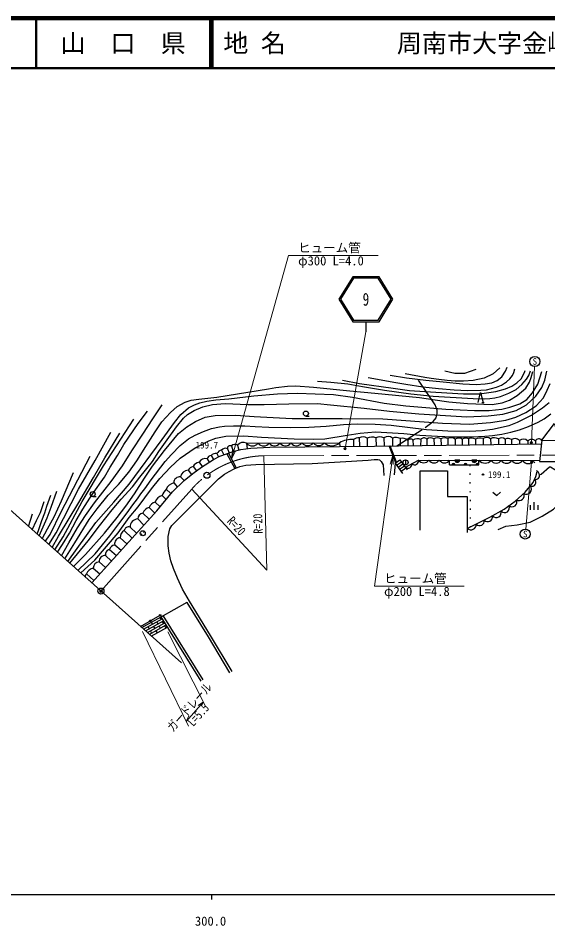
# Model space of a CAD drawing. Units: millimetres, scale not verified. Extents: x 40000 to 680000, y 20000 to 380000.
# Drawn here: x 329433 to 435168, y 198715 to 380000 of the extents above; entities that cross this region are included whole.
import ezdxf
from ezdxf.enums import TextEntityAlignment as Align

# ---------------------------------------------------------------- set-up
doc = ezdxf.new("R2010")
doc.units = ezdxf.units.MM
doc.header["$LTSCALE"] = 1000
doc.header["$PDMODE"] = 32
doc.header["$PDSIZE"] = 500
for name, pattern in [('CHAIN', [18.5, 12, -1.5, 3.5, -1.5]), ('DASHED', [7.5, 6, -1.5]), ('DOTTED', [1.75, 0.25, -1.5])]:
    doc.linetypes.add(name, pattern=pattern)
for name, color, linetype, lineweight in [('M-BGD', 7, 'Continuous', 25), ('M-BMK', 2, 'CHAIN', 13), ('M-BMK-OTRS', 5, 'Continuous', 25), ('M-BMK-SRVR', 3, 'Continuous', 25), ('M-STR-HTXT', 7, 'Continuous', 13), ('M-STR-STR1', 1, 'Continuous', 25), ('M-STR-STRC', 7, 'Continuous', 25), ('M-TTL', 2, 'Continuous', 140), ('M-TTL-BAND', 7, 'Continuous', 25), ('M-TTL-LINE', 7, 'Continuous', 50)]:
    doc.layers.add(name, color=color, linetype=linetype, lineweight=lineweight)
doc.layers.add('M-OTRS', color=6, linetype='Continuous')
doc.layers.add('M-TTL-TXT', color=7, linetype='Continuous')
doc.styles.add('ＭＳ ゴシック', font='')
doc.styles.get('ＭＳ ゴシック').set_extended_font_data('MS Gothic')

# ---------------------------------------------------------------- blocks, each defined once
blk = doc.blocks.new('open_arrow')
at = {"color": 0, "linetype": 'Continuous', "lineweight": -2}
blk.add_lwpolyline([(7.5, 1.25), (0, 0), (7.5, -1.25)], dxfattribs=at)

msp = doc.modelspace()

# ---------------------------------------------------------------- hatches: boundary and pattern name
at = {"layer": 'M-BGD'}
for points in [[(416629, 290808), (416003, 290810, -0.84072)], [(417586, 291705, -0.82183), (416595, 291708)], [(419060, 290800), (418434, 290802, -0.84072)], [(420974, 291693, -0.82183), (419983, 291696)], [(421415, 290791), (420790, 290793, -0.84072)], [(355654, 259636, -1), (355954, 259636, -1)], [(357630, 260741, -1), (357930, 260741, -1)]]:
    msp.add_hatch(color=256, dxfattribs=at).paths.add_polyline_path(points)
at = {"layer": 'M-STR-HTXT'}
for points in [[(394898, 294140, -1), (394458, 293901, -0.41421), (394558, 294240, -0.41421)], [(432066, 295377, -0.41421), (432048, 295024, -0.41421), (431695, 295042, -1)], [(431745, 291159, -0.41421), (431780, 291511, -0.41421), (432132, 291476, -1)]]:
    msp.add_hatch(color=256, dxfattribs=at).paths.add_polyline_path(points)

# ---------------------------------------------------------------- linework, layer by layer
at = {"layer": 'M-BGD'}
for p, q in [((421986, 303205), (422486, 303205)), ((386873, 300530), (387539, 300530)), ((396352, 295830), (396367, 294496)), ((397523, 296176), (397574, 294509)), ((399098, 296090), (399119, 294525)), ((400857, 296157), (400873, 294544)), ((402445, 296171), (402488, 294565)), ((404176, 296135), (404169, 294587)), ((405678, 296078), (405704, 294607)), ((407227, 295680), (407217, 294627)), ((408245, 295731), (408284, 294641)), ((409797, 295846), (409765, 294660)), ((410992, 295947), (411025, 294676)), ((412436, 295975), (412466, 294695)), ((413833, 295975), (413850, 294713)), ((415176, 296019), (415176, 294730)), ((416646, 295918), (416646, 294749)), ((418069, 295932), (418084, 294768)), ((419325, 296012), (419341, 294784)), ((420709, 295903), (420709, 294802)), ((422240, 296047), (422256, 294822)), ((423750, 295989), (423765, 294842)), ((425307, 295961), (425321, 294862)), ((426672, 295939), (426672, 294880)), ((427900, 295845), (427912, 294896)), ((429485, 295641), (429494, 294917)), ((431196, 295548), (431196, 294939)), ((432678, 295547), (432678, 294958)), ((370054, 293688), (370517, 292789)), ((371194, 294012), (371574, 293170)), ((371999, 294556), (372374, 293459)), ((373238, 294689), (373465, 293724)), ((375018, 295098), (393594, 295214)), ((375018, 295098), (375168, 294004)), ((393594, 295214), (393616, 294468)), ((367175, 292020), (367582, 291312)), ((367947, 292634), (368393, 291831)), ((369113, 293028), (369447, 292365)), ((364355, 290431), (365006, 289561)), ((365547, 291308), (366195, 290424)), ((404670, 291104), (404492, 288766)), ((404670, 291104), (405638, 291813)), ((404670, 291104), (406147, 289087)), ((404965, 290700), (405934, 291409)), ((405261, 290297), (406229, 291006)), ((405556, 289894), (406524, 290602)), ((405638, 291813), (407115, 289796)), ((405851, 289490), (406820, 290199)), ((406772, 291776), (406784, 290776)), ((415565, 290812), (415568, 291712)), ((415565, 290812), (421417, 290791)), ((416003, 290810), (416629, 290808)), ((417586, 291705), (416595, 291708)), ((418434, 290802), (419060, 290800)), ((420974, 291693), (419983, 291696)), ((420790, 290793), (421415, 290791)), ((421417, 290791), (421420, 291691)), ((361843, 288385), (362550, 287627)), ((363399, 289712), (364055, 288842)), ((360487, 287193), (361234, 286361)), ((358179, 284666), (358970, 283862)), ((358999, 285942), (359939, 285035)), ((344306, 284446), (344973, 284446)), ((356796, 283307), (357750, 282386)), ((432469, 281811), (432469, 283311)), ((331512, 278493), (332265, 281033)), ((354326, 281158), (355579, 279919)), ((355585, 282285), (356687, 281145)), ((431719, 281811), (431719, 282711)), ((433219, 281811), (433219, 282711)), ((353309, 279994), (354504, 278728)), ((350609, 277689), (352185, 276161)), ((351768, 278339), (353053, 277122)), ((354438, 277249), (354670, 277477)), ((349789, 276232), (351145, 275009)), ((353958, 276775), (354189, 277003)), ((347658, 273850), (349032, 272671)), ((348728, 274794), (349999, 273741)), ((346884, 272663), (348043, 271576)), ((344433, 270141), (345708, 268990)), ((345583, 271430), (346865, 270271)), ((343092, 269010), (344542, 267700)), ((353827, 258532), (357780, 260741)), ((354103, 258285), (357951, 260435)), ((354481, 257947), (358204, 260027)), ((354860, 257608), (358457, 259618)), ((355993, 259341), (356227, 258922)), ((357100, 259410), (357334, 258991)), ((357739, 260317), (357973, 259898)), ((365932, 247555), (357951, 260435)), ((358207, 259479), (358441, 259060)), ((366357, 247819), (358388, 260679)), ((355238, 257270), (358710, 259210)), ((355354, 258435), (355588, 258016)), ((355616, 256932), (358963, 258801)), ((355823, 257597), (356057, 257178)), ((355995, 256593), (359216, 258393)), ((356461, 258503), (356696, 258084)), ((356930, 257665), (357164, 257246)), ((357568, 258572), (357803, 258153)), ((358676, 258641), (358910, 258222))]:
    msp.add_line(p, q, dxfattribs=at)
at = {"layer": 'M-BGD', "linetype": 'DASHED'}
for p, q in [((404808, 291205), (403469, 294578)), ((404974, 291327), (403683, 294581)), ((371108, 293002), (372688, 290056)), ((371394, 293105), (372966, 290172)), ((357951, 260435), (363588, 263585))]:
    msp.add_line(p, q, dxfattribs=at)
at = {"layer": 'M-BGD', "linetype": 'DOTTED'}
for p, q in [((419606, 290798), (419660, 278373)), ((433033, 289438), (432383, 291653))]:
    msp.add_line(p, q, dxfattribs=at)
at = {"layer": 'M-BGD'}
for points in [[(403708, 308729), (406941, 308172), (410782, 307674), (414269, 307355), (418194, 306945), (420861, 306837), (422665, 306934), (423990, 307148), (425030, 307636), (425989, 308382), (426713, 309485), (427043, 310263)], [(425576, 310188), (424254, 308959), (422432, 308093), (420260, 307653), (418350, 307508), (416671, 307508), (415077, 307640), (413388, 307826), (411896, 308063), (410594, 308244), (406676, 308972)], [(338722, 272044), (340776, 275191), (343601, 279857), (345187, 282029), (347419, 284714), (349446, 286832), (351510, 289337), (353138, 291607), (354944, 294422), (356775, 297380), (358121, 299369), (359812, 301241), (361173, 302440), (362766, 303301), (363956, 303672), (365477, 303928), (369116, 304322), (379392, 305954), (380851, 306237), (383212, 306496), (384890, 306575), (388399, 306322), (395673, 305547), (400599, 305094), (409526, 304220), (412237, 303818), (415417, 303389), (419124, 303062), (424054, 302835), (426057, 303190), (427489, 303709), (429048, 304622), (430760, 306098), (431486, 307314), (431855, 308231), (432179, 309437)], [(339320, 271509), (344955, 279259), (348509, 283307), (351600, 286898), (358162, 295851), (360645, 299264), (361936, 300865), (363465, 302188), (364630, 302747), (365719, 303195), (367098, 303511), (368888, 303758), (371464, 303965), (376465, 304577), (381181, 304976), (385190, 305071), (388703, 304992), (392384, 304822), (396159, 304280), (402499, 303121), (406850, 302566), (414830, 301884), (420511, 301647), (423427, 301647), (425985, 301919), (427614, 302274), (429573, 302979), (430960, 303864), (432130, 305162), (433139, 306920), (433952, 309461)], [(339750, 271125), (343419, 275582), (345700, 278601), (348182, 281779), (350017, 283944), (352285, 286395), (353709, 288307), (356226, 291482), (357527, 293463), (359209, 295749), (361025, 298359), (362460, 300134), (363269, 300809), (364598, 301630), (366326, 302349), (368234, 302838), (370771, 303018), (375270, 302866), (378524, 302866), (383496, 302989), (389171, 303006), (391794, 302743), (398476, 302116), (403578, 301531), (409445, 300999), (419002, 300400), (423276, 300557), (426178, 300935), (428869, 301637), (430917, 302743), (432781, 304493), (434001, 306201), (434584, 307702), (434997, 309485)], [(389160, 307471), (391863, 307314), (395230, 306977), (398183, 306422), (402534, 305706), (407813, 304936), (412303, 304516), (420284, 304016), (422426, 303987), (423560, 304020), (424601, 304159), (425724, 304444), (427389, 305081), (428851, 305867), (429967, 306800), (430941, 307920), (431381, 308607), (431684, 309580)], [(394209, 307715), (397579, 307059), (404304, 306078), (407527, 305615), (410632, 305451), (418365, 304981), (421510, 304939), (424779, 305460), (426738, 305939), (427958, 306501), (428953, 307156), (429874, 307975), (430482, 309239), (430615, 309613)], [(399294, 308239), (401135, 307874), (404452, 307311), (406800, 306881), (410210, 306380), (413316, 306032), (416445, 305746), (419117, 305655), (421815, 305716), (422932, 305786), (423931, 306014), (424909, 306318), (425913, 306723), (426896, 307362), (427609, 307978), (428083, 308600), (428400, 309244), (428550, 309929)], [(420812, 309810), (418508, 309059), (416605, 309059), (414599, 309489)], [(340487, 270465), (342857, 272889), (346685, 277115), (349199, 280278), (350951, 282564), (352652, 284992), (354667, 288115), (356278, 290517), (358666, 293643), (361464, 297032), (363091, 298405), (364849, 299467), (366770, 300298), (368787, 300666), (372874, 300727), (376520, 300470), (384131, 300055), (394107, 300071), (402215, 299982), (414142, 299128), (419528, 298940), (423691, 299218), (426784, 299695), (428772, 300278), (430785, 301219), (432857, 302566), (434290, 304201), (435004, 305718), (435615, 307062)], [(421236, 303205), (421736, 305205), (422236, 303205)], [(341324, 269716), (344794, 273000), (347761, 276581), (349526, 279008), (351211, 281220), (352308, 282795), (353238, 284016), (353906, 285001), (354696, 286023), (355977, 287806), (358793, 291426), (360012, 292859), (361770, 294637), (363432, 296005), (364750, 296732), (366411, 297478), (368025, 298039), (369645, 298372), (370614, 298501), (372433, 298610), (374687, 298593), (376729, 298416), (379478, 298292), (383758, 298213), (387482, 298309), (390905, 298528), (394379, 298835), (397190, 298950), (400692, 298884), (403880, 298687), (410958, 297839), (415200, 297571), (419536, 297517), (422089, 297655), (424130, 297900), (427419, 298634), (429125, 299280), (431939, 300726), (434124, 302169), (435401, 303208)], [(337296, 273320), (338291, 274848), (339659, 277147), (341033, 279644), (342374, 281916), (344235, 284844), (346662, 288350), (347822, 290344), (349236, 292682), (350543, 294818), (353369, 299051), (355274, 301529)], [(338052, 272644), (339518, 275230), (341295, 278209), (342844, 280690), (344640, 283227), (347990, 287465), (350257, 290612), (352141, 293577), (354333, 296889), (356305, 299951), (358183, 302745)], [(341914, 269188), (344730, 271781), (349418, 277177), (351615, 280261), (353365, 282403), (356049, 285980), (357739, 288092), (359852, 290330), (361743, 292110), (364771, 294153), (367484, 295588), (368887, 296140), (370896, 296504), (374474, 296575), (378010, 296331), (384531, 295965), (388431, 295882), (390625, 295975), (395091, 296721), (397681, 297111), (400768, 297366), (406398, 297063), (409635, 296714), (413136, 296490), (416136, 296398), (420078, 296399), (422614, 296483), (424149, 296624), (425965, 296904), (427789, 297283), (429535, 297809), (431321, 298471), (433269, 299301), (434436, 300007), (435797, 300989)], [(336750, 273808), (338390, 276420), (342202, 283460), (346460, 290562), (352526, 299893)], [(335588, 274847), (336996, 277233), (341471, 285907), (344817, 291642), (347920, 297308)], [(433961, 295682), (435249, 297355), (436483, 299077), (436820, 297792), (437193, 295638)], [(336222, 274281), (337507, 276553), (341575, 283269), (344481, 288274), (346766, 292198), (349747, 297144)], [(344112, 267223), (357128, 281633), (360260, 285423), (362550, 287627), (364285, 289027), (366024, 290314), (368393, 291831), (369704, 292495), (372374, 293459), (373870, 293823), (375883, 294103), (379665, 294323), (400533, 294540), (433880, 294974)], [(334854, 275504), (335807, 276895), (338045, 281417), (343805, 292524)], [(372124, 249533), (367842, 256681), (363608, 263549), (362265, 265953), (361220, 268122), (360411, 270066), (359902, 271645), (359600, 273172), (359400, 274625), (359400, 276471), (359682, 278005), (360082, 278700), (368060, 286593), (369436, 287998), (370643, 288930), (371543, 289481), (372578, 290010), (373665, 290464), (374848, 290754), (376876, 290873), (388134, 291066), (399292, 291736), (400527, 291842), (401218, 291880), (401562, 291794), (401913, 291444), (402305, 290810), (402402, 288632)], [(406738, 290311), (409361, 291734), (433497, 291649)], [(433504, 288802), (433805, 288949), (435504, 290409), (435731, 290409), (436546, 289843), (437905, 288666), (440695, 287227), (444035, 286434), (448072, 286243), (451711, 286436), (456969, 286810), (461287, 287410), (465367, 287976), (468507, 288282), (473254, 288645), (476656, 288645), (477433, 288668)], [(334254, 276041), (335310, 277986), (336597, 280394), (338108, 283581), (340457, 289226)], [(409655, 277759), (409655, 289605), (415166, 289605), (415166, 284462), (419093, 284462), (419093, 277268)], [(419093, 278096), (423620, 280309), (426433, 281934), (428625, 283558), (430656, 285320), (432235, 287255), (432797, 288473), (433033, 289438)], [(425273, 277866), (426774, 278546), (429020, 278790), (431615, 279312), (434017, 280548), (436298, 281957), (437604, 283262), (438544, 283262), (440518, 282081), (442433, 281506), (443861, 281228), (446490, 281837), (447898, 282322), (450891, 283457), (452862, 284082), (455672, 285066), (458296, 285864), (460983, 286530), (464176, 287023), (467267, 287383), (473359, 287383), (476428, 287198), (477185, 287198), (477416, 287206)], [(333210, 276974), (333635, 278075), (334178, 279680), (334766, 281215), (335176, 282542), (335977, 284742)], [(333637, 276592), (335230, 280185), (336016, 282302), (337138, 285547)], [(424212, 285353), (424962, 284653), (425712, 285353)], [(332242, 277840), (333074, 279659), (333895, 281291), (334631, 283483)], [(371695, 249276), (367414, 256422), (363177, 263296), (363152, 263341)]]:
    msp.add_lwpolyline(points, dxfattribs=at)
at = {"layer": 'M-BGD', "linetype": 'DASHED'}
msp.add_lwpolyline([(405040, 294598), (410700, 298270), (412304, 299456), (412859, 300145), (413089, 301016), (413089, 301719), (412685, 302749), (408493, 308946)], dxfattribs=at)
at = {"layer": 'M-BGD'}
for centre, radius in [((386873, 301030), 500), ((406778, 291276), 500), ((422210, 288844), 150), ((344306, 284946), 500), ((354314, 277126), 500), ((355804, 259636), 150), ((357780, 260741), 150)]:
    msp.add_circle(centre, radius, dxfattribs=at)
for centre, radius, start, end in [((396049, 290702), 5137, 86.62623, 118.55953), ((397508, 294070), 2106, 89.57887, 123.30356), ((398249, 295004), 1378, 51.97531, 121.78218), ((400040, 294478), 1867, 64.07286, 120.29893), ((401663, 294866), 1522, 59.05878, 121.98248), ((403285, 294946), 1486, 53.18641, 124.42242), ((404854, 294224), 2028, 66.04796, 109.54815), ((406065, 294368), 1753, 48.46825, 102.74644), ((407758, 295247), 686, 44.85671, 140.82601), ((409134, 294270), 1710, 67.17174, 121.33806), ((410441, 295344), 817, 47.57972, 142.028), ((411735, 294906), 1278, 56.74426, 125.54658), ((413135, 294874), 1304, 57.62773, 122.3751), ((414544, 294776), 1394, 63.0292, 120.66508), ((415841, 294941), 1266, 50.4956, 121.63687), ((417369, 294807), 1325, 58.10871, 123.05412), ((418794, 294448), 1652, 71.21148, 116.02149), ((419901, 294480), 1637, 60.4138, 110.60106), ((421639, 294232), 1912, 71.67786, 119.09788), ((422944, 294682), 1536, 58.34979, 117.26709), ((424507, 294815), 1398, 55.07546, 122.80395), ((425976, 295111), 1082, 49.96739, 128.21431), ((427185, 294572), 1460, 60.68634, 110.5705), ((428567, 294767), 1268, 43.59548, 121.75716), ((430290, 294679), 1255, 43.79677, 129.9256), ((431937, 294867), 1006, 42.56109, 137.42824), ((433362, 295214), 760, 37.97531, 153.96995), ((370143, 292560), 1131, 94.50322, 155.55909), ((370813, 293187), 909, 65.19261, 146.57341), ((371750, 294057), 558, 63.48933, 184.63439), ((372690, 293955), 916, 53.25304, 138.97446), ((374343, 293955), 1327, 59.43349, 146.44503), ((376175, 296071), 1511, 220.07239, 320.64301), ((378437, 295945), 1375, 217.29217, 323.42323), ((380606, 295900), 1317, 216.01422, 324.70118), ((382779, 295981), 1384, 217.45533, 323.26007), ((384975, 295964), 1356, 216.74997, 323.96543), ((387202, 296059), 1441, 218.25362, 322.46178), ((389442, 295984), 1360, 216.20387, 324.51153), ((392061, 296799), 2204, 226.68485, 314.03055), ((366872, 290497), 1552, 78.7337, 148.54106), ((367919, 291876), 758, 87.92219, 169.06439), ((368843, 291905), 1156, 76.49165, 140.8851), ((364547, 289180), 1266, 98.74774, 155.14547), ((365766, 289760), 1563, 98.04606, 154.593), ((407256, 290920), 800, 229.59548, 7.36798), ((408589, 291592), 785, 226.55413, 10.40934), ((410400, 292452), 1263, 214.65209, 324.94401), ((412473, 292445), 1263, 214.65209, 324.94401), ((414540, 292426), 1252, 214.39148, 325.20462), ((416316, 290755), 318, 9.68918, 169.90691), ((417090, 291804), 505, 190.96895, 348.62714), ((418747, 290746), 318, 9.68918, 169.90691), ((420479, 291792), 505, 190.96895, 348.62714), ((421102, 290738), 318, 9.68918, 169.90691), ((422637, 292729), 1592, 220.68858, 318.90751), ((424857, 292324), 1205, 212.15596, 327.44014), ((426936, 292399), 1286, 214.21, 325.38609), ((429064, 292374), 1282, 213.40902, 326.18708), ((431259, 292376), 1337, 212.34987, 327.24622), ((361717, 287161), 1230, 84.11626, 178.50073), ((363408, 288125), 1586, 90.34273, 170.5857), ((432678, 288683), 834, 258.83804, 64.77001), ((361067, 284993), 2275, 104.76742, 155.34754), ((430899, 285960), 1018, 239.50301, 38.53548), ((432023, 287283), 762, 244.62211, 49.65334), ((358698, 282754), 1981, 105.19043, 163.80922), ((361662, 283330), 3730, 135.54063, 159.00927), ((429428, 284690), 1032, 239.52307, 22.34569), ((357109, 281708), 1629, 101.07241, 159.25151), ((428029, 283392), 966, 229.78317, 25.02377), ((354532, 279952), 1224, 99.67989, 178.02741), ((356085, 280460), 1893, 105.31936, 158.35901), ((424876, 281254), 997, 220.9858, 19.03422), ((426540, 282223), 967, 221.76141, 26.49662), ((353404, 278361), 1636, 93.32342, 180.76822), ((421553, 279567), 923, 221.1968, 10.90901), ((423157, 280431), 981, 224.62753, 9.9318), ((351343, 276317), 1556, 118.13308, 183.11096), ((351477, 277499), 888, 70.87546, 167.6476), ((419816, 278854), 1048, 226.33489, 5.77091), ((349856, 275072), 1162, 93.31327, 193.85454), ((347824, 272896), 969, 99.91592, 193.90052), ((348820, 273611), 1187, 94.44892, 168.38298), ((346817, 271430), 1235, 86.90183, 180.00921), ((344743, 268413), 1756, 100.17331, 160.13645), ((345721, 270149), 1288, 96.16712, 180.3442), ((343581, 268381), 797, 127.90868, 177.91828)]:
    msp.add_arc(centre, radius, start, end, dxfattribs=at)
at = {"layer": 'M-BMK'}
for p, q in [((378450, 292608), (512863, 292837)), ((345954, 265574), (364083, 285949))]:
    msp.add_line(p, q, dxfattribs=at)
msp.add_arc((378990, 272615), 20000, 91.54839, 138.18769, dxfattribs=at)
at = {"layer": 'M-BMK-OTRS'}
msp.add_line((362006, 251216), (322944, 286158), dxfattribs=at)
at = {"layer": 'M-BMK-SRVR'}
for centre in [(367112, 288705), (345954, 265574)]:
    msp.add_circle(centre, 600, dxfattribs=at)
at = {"layer": 'M-OTRS'}
msp.add_point((345954, 265574), dxfattribs=at)
at = {"layer": 'M-STR-HTXT'}
for p, q in [((394678, 294020), (398856, 317353)), ((431880, 295210), (432532, 310430)), ((431939, 291317), (430750, 277968)), ((354266, 257480), (363425, 238574)), ((359338, 257459), (366888, 242466)), ((362953, 239548), (366404, 243426)), ((366404, 243426), (365341, 242745)), ((362953, 239548), (363506, 240683))]:
    msp.add_line(p, q, dxfattribs=at)
for points in [[(372027, 291924), (383417, 332571), (401317, 332571)], [(364083, 285949), (379087, 269755), (378450, 292608)], [(404233, 292652), (400567, 266537), (418467, 266537)]]:
    msp.add_lwpolyline(points, dxfattribs=at)
for centre in [(394678, 294020), (431880, 295210), (431939, 291317)]:
    msp.add_circle(centre, 250, dxfattribs=at)
at = {"layer": 'M-STR-STR1'}
for p, q in [((433961, 295682), (433471, 291423)), ((433961, 295682), (437193, 295638)), ((433471, 291423), (436813, 291429))]:
    msp.add_line(p, q, dxfattribs=at)
at = {"layer": 'M-STR-STRC'}
msp.add_line((398856, 319353), (398856, 317353), dxfattribs=at)
for points in [[(404256, 323853), (401492, 328353), (396220, 328353), (393456, 323853), (396220, 319353), (401492, 319353)], [(396388, 328053), (393808, 323853), (396388, 319653), (401324, 319653), (403904, 323853), (401324, 328053)]]:
    msp.add_lwpolyline(points, close=True, dxfattribs=at)
for centre in [(432575, 311429), (430662, 276972)]:
    msp.add_circle(centre, 1000, dxfattribs=at)
at = {"layer": 'M-TTL'}
msp.add_line((680000, 380000), (40000, 380000), dxfattribs=at)
at = {"layer": 'M-TTL-BAND'}
for p, q in [((40000, 205000), (579000, 205000)), ((368000, 205000), (368000, 204000))]:
    msp.add_line(p, q, dxfattribs=at)
at = {"layer": 'M-TTL-LINE'}
for p, q in [((333000, 380000), (333000, 370000)), ((367750, 380000), (367750, 370000)), ((368250, 380000), (368250, 370000)), ((40000, 370000), (680000, 370000))]:
    msp.add_line(p, q, dxfattribs=at)

# ---------------------------------------------------------------- block references
at = {"layer": 'M-STR-HTXT', "xscale": 240, "yscale": 240}
for p, rotation in [((372027, 291924), 74.3), ((404233, 292652), 262)]:
    msp.add_blockref('open_arrow', p, dxfattribs=dict(at, rotation=rotation))

# ---------------------------------------------------------------- texts
at = {"layer": 'M-BGD', "style": 'ＭＳ ゴシック'}
for s, p in [('199.7', (364850, 294712)), ('199.1', (423210, 288844))]:
    msp.add_text(s, height=1320, dxfattribs=at).set_placement(p, align=Align.MIDDLE_LEFT)
at = {"layer": 'M-STR-HTXT', "style": 'ＭＳ ゴシック'}
for s, p in [('ヒューム管\u3000', (385317, 332671)), ('φ300 L=4.0', (385317, 330071)), ('ヒューム管\u3000', (402467, 266637)), ('φ200 L=4.8', (402467, 264037))]:
    msp.add_text(s, height=1833, dxfattribs=at).set_placement(p, align=Align.BOTTOM_LEFT)
at = {"layer": 'M-STR-HTXT', "style": 'ＭＳ ゴシック', "width": 0.8}
msp.add_text('R=20', height=1833, rotation=312.816, dxfattribs=at).set_placement((374374, 277124), align=Align.MIDDLE_RIGHT)
msp.add_text('R=20', height=1833, rotation=91.598, dxfattribs=at).set_placement((377334, 277039), align=Align.MIDDLE_LEFT)
msp.add_text('ガードレール', height=1833, rotation=48.338, dxfattribs=at).set_placement((364717, 241453), align=Align.BOTTOM_CENTER)
msp.add_text('L=5.5', height=1833, rotation=48.338, dxfattribs=at).set_placement((364678, 241487), align=Align.TOP_CENTER)
at = {"layer": 'M-STR-STRC', "style": 'ＭＳ ゴシック', "width": 0.75}
msp.add_text('9', height=2566, dxfattribs=at).set_placement((398856, 323853), align=Align.MIDDLE_CENTER)
at = {"layer": 'M-STR-STRC', "style": 'ＭＳ ゴシック'}
for p in [(432575, 311429), (430662, 276972)]:
    msp.add_text('S', height=1320, dxfattribs=at).set_placement(p, align=Align.MIDDLE_CENTER)
at = {"layer": 'M-TTL-BAND', "style": 'ＭＳ ゴシック'}
msp.add_text('300.0', height=1833, dxfattribs=at).set_placement((367844, 198195), align=Align.BOTTOM_CENTER)
at = {"layer": 'M-TTL-TXT', "style": 'ＭＳ ゴシック'}
msp.add_text('山\u3000口\u3000県', height=3666, dxfattribs=at).set_placement((350375, 375000), align=Align.MIDDLE_CENTER)
for s, p in [('地 名', (370380, 375000)), ('周南市大字金峰', (405024, 375000))]:
    msp.add_text(s, height=3666, dxfattribs=at).set_placement(p, align=Align.MIDDLE_LEFT)

doc.saveas('drawing.dxf')
